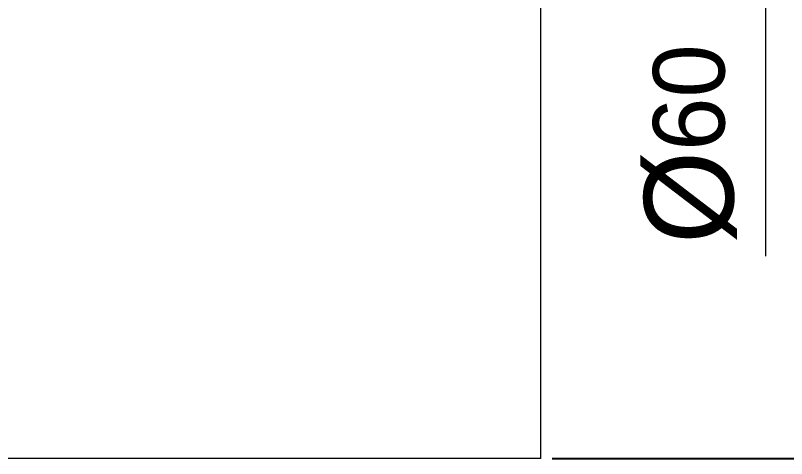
# Model space of a CAD drawing. Extents: x 0 to 3160, y 0 to 2315.
# Drawn here: x 1859.7 to 2075.3, y 289.1 to 412.8 of the extents above; entities that cross this region are included whole.
import ezdxf

# ---------------------------------------------------------------- set-up
doc = ezdxf.new("R2010")
doc.units = 0
doc.header["$LTSCALE"] = 3
doc.header["$MEASUREMENT"] = 0
doc.header["$PDMODE"] = 3
doc.header["$PDSIZE"] = -10
doc.layers.get('0').update_dxf_attribs({"linetype": 'CONTINUOUS'})
doc.layers.get('DEFPOINTS').update_dxf_attribs({"linetype": 'CONTINUOUS'})
doc.layers.add('치수선', color=7, linetype='CONTINUOUS', lineweight=20)
doc.styles.add('Daelim Dimension', font='')
doc.styles.get('Daelim Dimension').set_extended_font_data('나눔고딕')
doc.dimstyles.new('DEFAULT', dxfattribs={"dimscale": 2, "dimtxt": 2, "dimasz": 2, "dimexe": 0, "dimexo": 2, "dimgap": 1, "dimtad": 1, "dimdec": 1, "dimzin": 9, "dimdsep": 46, "dimtxsty": 'Daelim Dimension', "dimcen": 0.5, "dimclrd": 252, "dimclre": 252, "dimclrt": 3, "dimadec": 1, "dimazin": 0, "dimtfac": 1, "dimtdec": 1, "dimtix": 1, "dimtmove": 0, "dimatfit": 3, "dimfxl": 1, "dimtolj": 1, "dimtzin": 1, "dimlwd": 9, "dimlwe": 9, "dimarcsym": 0})

# ---------------------------------------------------------------- blocks, each defined once
blk = doc.blocks.new('*D0')
at = {"color": 5, "lineweight": 9, "ltscale": 0.5, "transparency": 16777216}
for p, q in [((2010.592201152826, 476.1434307510593), (2071.403201730727, 476.1434307510593)), ((2069.403201730727, 468.1434307510593), (2069.403201730727, 424.1434307510593)), ((2010.592201152826, 416.1434307510593), (2071.403201730727, 416.1434307510593)), ((2069.403201730727, 416.1434307510593), (2069.403201730727, 345.6455766738061))]:
    blk.add_line(p, q, dxfattribs=at)
at = {"color": 5, "ltscale": 0.5, "transparency": 16777216}
for points in [[(2068.069868397394, 468.1434307510593), (2070.736535064061, 468.1434307510593), (2069.403201730727, 476.1434307510593)], [(2068.069868397394, 424.1434307510593), (2070.736535064061, 424.1434307510593), (2069.403201730727, 416.1434307510593)]]:
    blk.add_solid(points, dxfattribs=at)
at = {"layer": 'DEFPOINTS', "color": 0, "ltscale": 0.5, "transparency": 16777216}
for p in [(2006.592201152826, 476.1434307510593), (2006.592201152826, 416.1434307510593), (2069.403201730727, 416.1434307510593)]:
    blk.add_point(p, dxfattribs=at)
at = {"color": 7, "ltscale": 0.5, "transparency": 16777216, "insert": (2035.464718182802, 376.894503712433), "char_height": 20, "attachment_point": 2, "rotation": 90, "style": 'Daelim Dimension'}
blk.add_mtext('\\A1;{\\H1.25x;\\C256;Ø}60', dxfattribs=at)

msp = doc.modelspace()

# ---------------------------------------------------------------- linework, layer by layer
at = {"color": 5, "ltscale": 0.5}
msp.add_line((2009.756477275873, 289.093061488364), (2240.924150947236, 289.0963568302568), dxfattribs=at)
at = {"layer": '치수선'}
for q in [(2006.592201152826, 1455.760811882847), (526.7493661984463, 289.093061488364)]:
    msp.add_line((2006.592201152826, 289.093061488364), q, dxfattribs=at)

# ---------------------------------------------------------------- dimensions: what is measured, and where the dimension line sits
at = {"color": 5, "ltscale": 0.5}
dim = msp.add_linear_dim(base=(2069.403201730727, 416.1434307510593), p1=(2006.592201152826, 476.1434307510593), p2=(2006.592201152826, 416.1434307510593), angle=270, text='{\\H1.25x;\\C256;Ø}<>', dimstyle='DEFAULT', override={"dimtxt": 10, "dimasz": 4, "dimexe": 1, "dimdec": 0, "dimclrd": 5, "dimclre": 5, "dimclrt": 7}, dxfattribs=at)
dim.commit()
dim.dimension.update_dxf_attribs({"geometry": '*D0', "text_midpoint": (2069.403201730727, 376.894503712433), "dimtype": 160})

doc.saveas('drawing.dxf')
